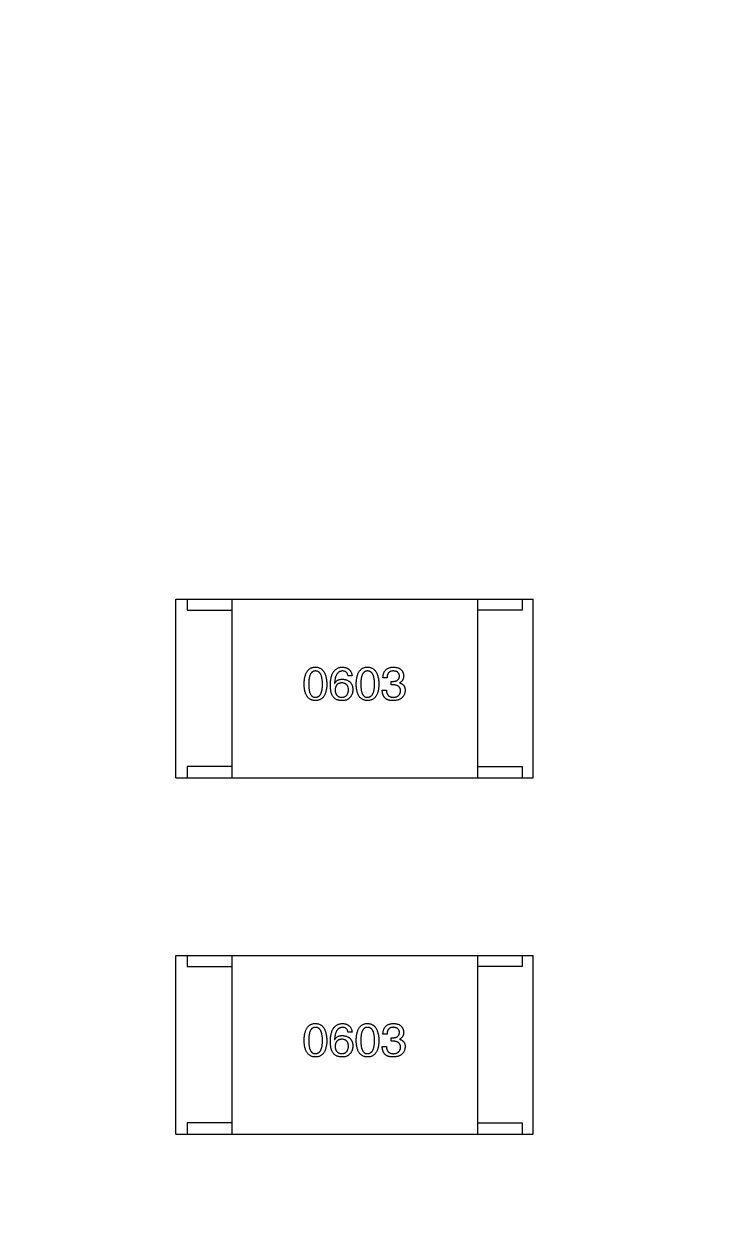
# Model space of a CAD drawing. Header units: millimetres. Extents: x 104 to 312, y 235 to 317.
# Drawn here: x 271.12 to 274.24, y 278.83 to 284.22 of the extents above; entities that cross this region are included whole.
import ezdxf

# ---------------------------------------------------------------- set-up
doc = ezdxf.new("R2010")
doc.units = ezdxf.units.MM
doc.header["$LTSCALE"] = 0.5
doc.linetypes.add('CENTER', pattern=[50.8, 31.75, -6.35, 6.35, -6.35])
doc.layers.get('0').update_dxf_attribs({"linetype": 'CONTINUOUS'})

msp = doc.modelspace()

# ---------------------------------------------------------------- linework, layer by layer
at = {"linetype": 'Continuous'}
for p, q in [((271.7977, 280.8426), (271.7977, 281.6426)), ((271.7977, 281.6426), (273.3977, 281.6426)), ((271.8477, 281.6426), (271.8477, 281.5926)), ((272.0477, 281.6426), (272.0477, 280.8426)), ((273.1477, 281.6426), (273.1477, 280.8426)), ((273.3477, 281.6426), (273.3477, 281.5926)), ((273.3977, 280.8426), (273.3977, 281.6426)), ((271.8477, 281.5926), (272.0477, 281.5926)), ((273.3477, 281.5926), (273.1477, 281.5926)), ((272.5082, 281.2665), (272.509, 281.2656)), ((272.5869, 281.2984), (272.5688, 281.2984)), ((272.743, 281.2894), (272.7249, 281.2894)), ((272.761, 281.2583), (272.761, 281.2738)), ((272.761, 281.2738), (272.7708, 281.2738)), ((272.77, 281.2583), (272.761, 281.2583)), ((272.7995, 281.2681), (272.7995, 281.2673)), ((272.7217, 281.2353), (272.7405, 281.2353)), ((271.8477, 280.8926), (271.8477, 280.8426)), ((272.0477, 280.8926), (271.8477, 280.8926)), ((273.1477, 280.8926), (273.3477, 280.8926)), ((273.3477, 280.8926), (273.3477, 280.8426)), ((271.7977, 280.8426), (273.3977, 280.8426)), ((271.7977, 279.2476), (271.7977, 280.0476)), ((271.7977, 280.0476), (273.3977, 280.0476)), ((271.8477, 280.0476), (271.8477, 279.9976)), ((272.0477, 280.0476), (272.0477, 279.2476)), ((273.1477, 280.0476), (273.1477, 279.2476)), ((273.3477, 280.0476), (273.3477, 279.9976)), ((273.3977, 279.2476), (273.3977, 280.0476)), ((271.8477, 279.9976), (272.0477, 279.9976)), ((273.3477, 279.9976), (273.1477, 279.9976)), ((272.5869, 279.7034), (272.5688, 279.7034)), ((272.5082, 279.6715), (272.509, 279.6706)), ((272.743, 279.6944), (272.7249, 279.6944)), ((272.761, 279.6633), (272.761, 279.6788)), ((272.761, 279.6788), (272.7708, 279.6788)), ((272.77, 279.6633), (272.761, 279.6633)), ((272.7995, 279.6731), (272.7995, 279.6723)), ((272.7217, 279.6403), (272.7405, 279.6403)), ((271.8477, 279.2976), (271.8477, 279.2476)), ((272.0477, 279.2976), (271.8477, 279.2976)), ((273.1477, 279.2976), (273.3477, 279.2976)), ((273.3477, 279.2976), (273.3477, 279.2476)), ((271.7977, 279.2476), (273.3977, 279.2476))]:
    msp.add_line(p, q, dxfattribs=at)
msp.add_circle((274.8618, 271.1524), 27.5, dxfattribs=at)
at = {"color": 1, "linetype": 'CENTER'}
msp.add_circle((274.8621, 271.0916), 21.0001, dxfattribs=at)
at = {"linetype": 'Continuous'}
msp.add_arc((274.8618, 271.1524), 24.842, 307.50561, 229.18658, dxfattribs=at)
for points, knots in [([(272.3719, 281.2615), (272.372, 281.2646), (272.3722, 281.2705), (272.373, 281.2791), (272.3741, 281.287), (272.3756, 281.2944), (272.3775, 281.3013), (272.3797, 281.3075), (272.3823, 281.3132), (272.3853, 281.3183), (272.3887, 281.3228), (272.3924, 281.3267), (272.3966, 281.3301), (272.4011, 281.3328), (272.406, 281.3349), (272.4112, 281.3365), (272.4169, 281.3375), (272.4208, 281.3377), (272.4228, 281.3378)], [0, 0, 0, 0, 0.088823, 0.172287, 0.250296, 0.323438, 0.392244, 0.456221, 0.516635, 0.573871, 0.628, 0.680335, 0.731489, 0.782557, 0.834044, 0.886738, 0.942089, 1, 1, 1, 1]), ([(272.4228, 281.3206), (272.4215, 281.3205), (272.4191, 281.3204), (272.4156, 281.3197), (272.4124, 281.3186), (272.4094, 281.3169), (272.4067, 281.3148), (272.4042, 281.3123), (272.4019, 281.3092), (272.3999, 281.3057), (272.3981, 281.3018), (272.3966, 281.2974), (272.3953, 281.2925), (272.3942, 281.2872), (272.3934, 281.2815), (272.3929, 281.2752), (272.3925, 281.2685), (272.3924, 281.2639), (272.3924, 281.2615)], [0, 0, 0, 0, 0.049764, 0.097007, 0.143217, 0.188577, 0.235116, 0.282997, 0.333719, 0.387776, 0.445989, 0.508679, 0.576563, 0.649481, 0.728235, 0.812722, 0.903548, 1, 1, 1, 1]), ([(272.4228, 281.3378), (272.4247, 281.3377), (272.4285, 281.3374), (272.4341, 281.3363), (272.4393, 281.3347), (272.4441, 281.3325), (272.4486, 281.3297), (272.4527, 281.3263), (272.4564, 281.3224), (272.4598, 281.3179), (272.4628, 281.3128), (272.4654, 281.3071), (272.4677, 281.3009), (272.4696, 281.2941), (272.4711, 281.2868), (272.4723, 281.2789), (272.4732, 281.2704), (272.4734, 281.2646), (272.4736, 281.2615)], [0, 0, 0, 0, 0.057415, 0.112361, 0.16496, 0.216437, 0.267441, 0.318839, 0.371478, 0.426325, 0.483626, 0.544235, 0.608673, 0.677374, 0.750405, 0.828394, 0.911525, 1, 1, 1, 1]), ([(272.4539, 281.2615), (272.4539, 281.2639), (272.4538, 281.2685), (272.4535, 281.2752), (272.4529, 281.2815), (272.452, 281.2872), (272.4509, 281.2926), (272.4496, 281.2974), (272.448, 281.3018), (272.4462, 281.3058), (272.4441, 281.3092), (272.4418, 281.3123), (272.4392, 281.3148), (272.4364, 281.317), (272.4334, 281.3186), (272.43, 281.3197), (272.4265, 281.3204), (272.424, 281.3205), (272.4228, 281.3206)], [0, 0, 0, 0, 0.095719, 0.185854, 0.269738, 0.347952, 0.420315, 0.487894, 0.550245, 0.608186, 0.662454, 0.713283, 0.761375, 0.808209, 0.854301, 0.901312, 0.949396, 1, 1, 1, 1]), ([(272.4893, 281.2583), (272.4894, 281.2614), (272.4896, 281.2675), (272.4905, 281.2764), (272.4916, 281.2846), (272.4932, 281.2923), (272.4952, 281.2994), (272.4976, 281.3059), (272.5003, 281.3118), (272.5036, 281.317), (272.5071, 281.3218), (272.5111, 281.3259), (272.5155, 281.3294), (272.5203, 281.3323), (272.5256, 281.3346), (272.5312, 281.3363), (272.5372, 281.3374), (272.5413, 281.3376), (272.5434, 281.3378)], [0, 0, 0, 0, 0.087517, 0.169686, 0.246944, 0.319347, 0.387088, 0.450961, 0.511075, 0.567974, 0.622351, 0.675039, 0.726853, 0.778688, 0.83093, 0.884738, 0.941043, 1, 1, 1, 1]), ([(272.5434, 281.3206), (272.5421, 281.3205), (272.5396, 281.3203), (272.5359, 281.3194), (272.5324, 281.3183), (272.5292, 281.3166), (272.5262, 281.3146), (272.5234, 281.3122), (272.5209, 281.3094), (272.5185, 281.3062), (272.5164, 281.3026), (272.5146, 281.2986), (272.5129, 281.2942), (272.5115, 281.2894), (272.5104, 281.2842), (272.5094, 281.2787), (272.5086, 281.2727), (272.5083, 281.2686), (272.5082, 281.2665)], [0, 0, 0, 0, 0.054741, 0.107075, 0.158339, 0.208382, 0.258772, 0.310045, 0.362765, 0.417822, 0.475982, 0.537466, 0.602901, 0.673037, 0.747247, 0.826291, 0.910782, 1, 1, 1, 1]), ([(272.5434, 281.3378), (272.545, 281.3376), (272.5481, 281.3374), (272.5526, 281.3367), (272.5569, 281.3357), (272.5609, 281.3345), (272.5646, 281.333), (272.568, 281.3312), (272.5711, 281.3291), (272.574, 281.3268), (272.5766, 281.3242), (272.5789, 281.3213), (272.5809, 281.3181), (272.5827, 281.3147), (272.5842, 281.311), (272.5853, 281.3071), (272.5863, 281.3028), (272.5867, 281.2999), (272.5869, 281.2984)], [0, 0, 0, 0, 0.073784, 0.144317, 0.211047, 0.274818, 0.336501, 0.395724, 0.453465, 0.510016, 0.566585, 0.622844, 0.680328, 0.739335, 0.800408, 0.863904, 0.93053, 1, 1, 1, 1]), ([(272.5688, 281.2984), (272.5684, 281.3002), (272.5677, 281.3035), (272.5659, 281.3081), (272.5635, 281.3119), (272.5606, 281.3151), (272.557, 281.3176), (272.553, 281.3193), (272.5484, 281.3204), (272.5451, 281.3205), (272.5434, 281.3206)], [0, 0, 0, 0, 0.1439, 0.274233, 0.394478, 0.509388, 0.621911, 0.738504, 0.863414, 1, 1, 1, 1]), ([(272.6051, 281.2615), (272.6052, 281.2646), (272.6054, 281.2705), (272.6062, 281.2791), (272.6072, 281.287), (272.6088, 281.2944), (272.6106, 281.3013), (272.6129, 281.3075), (272.6155, 281.3132), (272.6185, 281.3183), (272.6218, 281.3228), (272.6256, 281.3267), (272.6297, 281.3301), (272.6342, 281.3328), (272.6392, 281.3349), (272.6444, 281.3365), (272.65, 281.3375), (272.6539, 281.3377), (272.6559, 281.3378)], [0, 0, 0, 0, 0.088823, 0.172287, 0.250296, 0.323438, 0.392244, 0.456221, 0.516635, 0.573871, 0.628, 0.680335, 0.731489, 0.782557, 0.834044, 0.886738, 0.942089, 1, 1, 1, 1]), ([(272.6559, 281.3206), (272.6547, 281.3205), (272.6523, 281.3204), (272.6488, 281.3197), (272.6456, 281.3186), (272.6426, 281.3169), (272.6398, 281.3148), (272.6373, 281.3123), (272.6351, 281.3092), (272.6331, 281.3057), (272.6313, 281.3018), (272.6297, 281.2974), (272.6285, 281.2925), (272.6274, 281.2872), (272.6266, 281.2815), (272.626, 281.2752), (272.6256, 281.2685), (272.6256, 281.2639), (272.6256, 281.2615)], [0, 0, 0, 0, 0.049764, 0.097007, 0.143217, 0.188577, 0.235116, 0.282997, 0.333719, 0.387776, 0.445989, 0.508679, 0.576563, 0.649481, 0.728235, 0.812722, 0.903548, 1, 1, 1, 1]), ([(272.6559, 281.3378), (272.6579, 281.3377), (272.6617, 281.3374), (272.6672, 281.3363), (272.6724, 281.3347), (272.6773, 281.3325), (272.6817, 281.3297), (272.6858, 281.3263), (272.6895, 281.3224), (272.6929, 281.3179), (272.6959, 281.3128), (272.6986, 281.3071), (272.7008, 281.3009), (272.7027, 281.2941), (272.7043, 281.2868), (272.7055, 281.2789), (272.7063, 281.2704), (272.7066, 281.2646), (272.7067, 281.2615)], [0, 0, 0, 0, 0.057415, 0.112361, 0.16496, 0.216437, 0.267441, 0.318839, 0.371478, 0.426325, 0.483626, 0.544235, 0.608673, 0.677374, 0.750405, 0.828394, 0.911525, 1, 1, 1, 1]), ([(272.6871, 281.2615), (272.687, 281.2639), (272.687, 281.2685), (272.6866, 281.2752), (272.686, 281.2815), (272.6852, 281.2872), (272.6841, 281.2926), (272.6828, 281.2974), (272.6812, 281.3018), (272.6794, 281.3058), (272.6773, 281.3092), (272.675, 281.3123), (272.6724, 281.3148), (272.6696, 281.317), (272.6665, 281.3186), (272.6632, 281.3197), (272.6596, 281.3204), (272.6572, 281.3205), (272.6559, 281.3206)], [0, 0, 0, 0, 0.095719, 0.185854, 0.269738, 0.347952, 0.420315, 0.487894, 0.550245, 0.608186, 0.662454, 0.713283, 0.761375, 0.808209, 0.854301, 0.901312, 0.949396, 1, 1, 1, 1]), ([(272.7249, 281.2894), (272.725, 281.2913), (272.7251, 281.2951), (272.7258, 281.3005), (272.7268, 281.3055), (272.7281, 281.3102), (272.7299, 281.3145), (272.7319, 281.3185), (272.7343, 281.3221), (272.7372, 281.3253), (272.7403, 281.3282), (272.7439, 281.3307), (272.7478, 281.3328), (272.752, 281.3345), (272.7566, 281.3359), (272.7616, 281.3369), (272.7669, 281.3376), (272.7706, 281.3377), (272.7725, 281.3378)], [0, 0, 0, 0, 0.074804, 0.144899, 0.211458, 0.274554, 0.334363, 0.392059, 0.448123, 0.503024, 0.558154, 0.613471, 0.670844, 0.729926, 0.792003, 0.857405, 0.926768, 1, 1, 1, 1]), ([(272.7717, 281.3206), (272.7705, 281.3205), (272.7683, 281.3205), (272.7652, 281.3201), (272.7622, 281.3195), (272.7594, 281.3187), (272.7569, 281.3176), (272.7545, 281.3162), (272.7524, 281.3147), (272.7505, 281.3128), (272.7488, 281.3107), (272.7473, 281.3084), (272.7461, 281.3058), (272.745, 281.303), (272.7441, 281.2999), (272.7436, 281.2966), (272.7431, 281.2931), (272.743, 281.2907), (272.743, 281.2894)], [0, 0, 0, 0, 0.069877, 0.136363, 0.198671, 0.257968, 0.315462, 0.370709, 0.425568, 0.479847, 0.535753, 0.592303, 0.651386, 0.713311, 0.778642, 0.84836, 0.921866, 1, 1, 1, 1]), ([(272.7987, 281.2976), (272.7986, 281.2985), (272.7985, 281.3002), (272.798, 281.3028), (272.7973, 281.3051), (272.7964, 281.3073), (272.7954, 281.3094), (272.7942, 281.3112), (272.7928, 281.3129), (272.7911, 281.3145), (272.7894, 281.3158), (272.7874, 281.317), (272.7852, 281.318), (272.7829, 281.3189), (272.7803, 281.3195), (272.7776, 281.32), (272.7747, 281.3204), (272.7727, 281.3205), (272.7717, 281.3206)], [0, 0, 0, 0, 0.067655, 0.132224, 0.194132, 0.253145, 0.309858, 0.366002, 0.421361, 0.47702, 0.532632, 0.590536, 0.65067, 0.713258, 0.779588, 0.848803, 0.921949, 1, 1, 1, 1]), ([(272.7725, 281.3378), (272.7742, 281.3377), (272.7776, 281.3375), (272.7824, 281.3368), (272.787, 281.336), (272.7912, 281.3348), (272.7952, 281.3334), (272.7988, 281.3317), (272.8021, 281.3297), (272.8051, 281.3274), (272.8078, 281.3248), (272.8101, 281.322), (272.8122, 281.3189), (272.8139, 281.3155), (272.8153, 281.3118), (272.8164, 281.3079), (272.8172, 281.3037), (272.8174, 281.3007), (272.8176, 281.2992)], [0, 0, 0, 0, 0.077845, 0.151584, 0.221397, 0.287366, 0.350104, 0.410398, 0.467998, 0.524388, 0.579979, 0.635152, 0.690917, 0.747936, 0.806661, 0.867861, 0.932479, 1, 1, 1, 1]), ([(272.4228, 281.1878), (272.4208, 281.1879), (272.4169, 281.188), (272.4113, 281.189), (272.406, 281.1905), (272.4011, 281.1926), (272.3966, 281.1952), (272.3924, 281.1985), (272.3887, 281.2022), (272.3853, 281.2066), (272.3823, 281.2115), (272.3797, 281.2171), (272.3775, 281.2231), (272.3756, 281.2297), (272.3741, 281.2369), (272.373, 281.2446), (272.3722, 281.2529), (272.372, 281.2586), (272.3719, 281.2615)], [0, 0, 0, 0, 0.059135, 0.115606, 0.169241, 0.221578, 0.273261, 0.324749, 0.377329, 0.431642, 0.488541, 0.548597, 0.612232, 0.680174, 0.752504, 0.829777, 0.912307, 1, 1, 1, 1]), ([(272.3924, 281.2615), (272.3924, 281.2592), (272.3925, 281.2545), (272.3929, 281.2478), (272.3934, 281.2416), (272.3942, 281.2358), (272.3953, 281.2305), (272.3966, 281.2257), (272.3981, 281.2213), (272.3999, 281.2173), (272.4019, 281.2138), (272.4042, 281.2108), (272.4067, 281.2083), (272.4094, 281.2062), (272.4124, 281.2045), (272.4157, 281.2033), (272.4191, 281.2027), (272.4215, 281.2026), (272.4228, 281.2025)], [0, 0, 0, 0, 0.096457, 0.187288, 0.27178, 0.350132, 0.423455, 0.491343, 0.554037, 0.612253, 0.666313, 0.717038, 0.764921, 0.811214, 0.856775, 0.902988, 0.950234, 1, 1, 1, 1]), ([(272.4228, 281.2025), (272.424, 281.2026), (272.4265, 281.2028), (272.43, 281.2035), (272.4334, 281.2048), (272.4364, 281.2065), (272.4393, 281.2086), (272.4418, 281.2112), (272.4441, 281.2142), (272.4462, 281.2177), (272.4481, 281.2217), (272.4496, 281.226), (272.451, 281.2309), (272.452, 281.2362), (272.4529, 281.2419), (272.4535, 281.248), (272.4538, 281.2546), (272.4539, 281.2592), (272.4539, 281.2615)], [0, 0, 0, 0, 0.050879, 0.099377, 0.146973, 0.193618, 0.240619, 0.289461, 0.34047, 0.395283, 0.453059, 0.515633, 0.582666, 0.655287, 0.732971, 0.815933, 0.905166, 1, 1, 1, 1]), ([(272.4736, 281.2615), (272.4735, 281.2586), (272.4733, 281.2529), (272.4725, 281.2446), (272.4714, 281.2369), (272.4699, 281.2297), (272.468, 281.2231), (272.4658, 281.217), (272.4632, 281.2116), (272.4602, 281.2066), (272.4568, 281.2023), (272.4531, 281.1985), (272.4489, 281.1952), (272.4444, 281.1926), (272.4395, 281.1905), (272.4343, 281.189), (272.4286, 281.188), (272.4247, 281.1879), (272.4228, 281.1878)], [0, 0, 0, 0, 0.08769, 0.170218, 0.24749, 0.319818, 0.387758, 0.451391, 0.511445, 0.568185, 0.622681, 0.67526, 0.726746, 0.778428, 0.830764, 0.884397, 0.940866, 1, 1, 1, 1]), ([(272.5, 281.2074), (272.4991, 281.209), (272.4974, 281.2122), (272.4952, 281.2174), (272.4934, 281.2231), (272.4919, 281.2293), (272.4907, 281.2359), (272.4899, 281.2429), (272.4894, 281.2504), (272.4893, 281.2556), (272.4893, 281.2583)], [0, 0, 0, 0, 0.101889, 0.209155, 0.322694, 0.442863, 0.569758, 0.70479, 0.848502, 1, 1, 1, 1]), ([(272.509, 281.2656), (272.5099, 281.2671), (272.5116, 281.2699), (272.5147, 281.2736), (272.5184, 281.2767), (272.5225, 281.2793), (272.5271, 281.2812), (272.5321, 281.2827), (272.5376, 281.2835), (272.5414, 281.2836), (272.5434, 281.2837)], [0, 0, 0, 0, 0.122276, 0.239997, 0.35611, 0.473903, 0.59404, 0.720428, 0.855383, 1, 1, 1, 1]), ([(272.541, 281.2673), (272.5398, 281.2672), (272.5375, 281.2671), (272.5343, 281.2667), (272.5312, 281.266), (272.5283, 281.265), (272.5257, 281.2639), (272.5233, 281.2624), (272.521, 281.2608), (272.519, 281.2589), (272.5172, 281.2568), (272.5156, 281.2544), (272.5142, 281.2518), (272.5131, 281.249), (272.5122, 281.2459), (272.5114, 281.2426), (272.5109, 281.239), (272.5107, 281.2366), (272.5106, 281.2353)], [0, 0, 0, 0, 0.070453, 0.136523, 0.199866, 0.260392, 0.318446, 0.374657, 0.430182, 0.485556, 0.541071, 0.598396, 0.657208, 0.718642, 0.783247, 0.851631, 0.923928, 1, 1, 1, 1]), ([(272.5705, 281.2361), (272.5704, 281.2374), (272.5702, 281.2397), (272.5697, 281.2432), (272.569, 281.2464), (272.5681, 281.2494), (272.5669, 281.2522), (272.5656, 281.2547), (272.5641, 281.257), (272.5623, 281.2591), (272.5604, 281.2609), (272.5582, 281.2626), (272.5558, 281.2639), (272.5532, 281.2651), (272.5505, 281.266), (272.5475, 281.2667), (272.5443, 281.2671), (272.5421, 281.2672), (272.541, 281.2673)], [0, 0, 0, 0, 0.076288, 0.14871, 0.216387, 0.281386, 0.342528, 0.402111, 0.4591, 0.514852, 0.569974, 0.625644, 0.682226, 0.740156, 0.800362, 0.863471, 0.930116, 1, 1, 1, 1]), ([(272.5434, 281.2837), (272.5452, 281.2835), (272.5488, 281.2832), (272.5539, 281.2823), (272.5588, 281.2811), (272.5632, 281.2796), (272.5673, 281.2778), (272.5711, 281.2757), (272.5746, 281.2732), (272.5777, 281.2704), (272.5805, 281.2673), (272.5829, 281.2639), (272.585, 281.2602), (272.5867, 281.2561), (272.5881, 281.2518), (272.5891, 281.2471), (272.5899, 281.2421), (272.5901, 281.2387), (272.5901, 281.2369)], [0, 0, 0, 0, 0.074228, 0.144548, 0.211288, 0.274576, 0.335162, 0.393915, 0.450599, 0.506657, 0.562409, 0.618617, 0.676096, 0.735061, 0.79654, 0.860906, 0.928473, 1, 1, 1, 1]), ([(272.6559, 281.1878), (272.6539, 281.1879), (272.65, 281.188), (272.6444, 281.189), (272.6392, 281.1905), (272.6343, 281.1926), (272.6297, 281.1952), (272.6256, 281.1985), (272.6218, 281.2022), (272.6185, 281.2066), (272.6155, 281.2115), (272.6129, 281.2171), (272.6106, 281.2231), (272.6088, 281.2297), (272.6072, 281.2369), (272.6062, 281.2446), (272.6054, 281.2529), (272.6052, 281.2586), (272.6051, 281.2615)], [0, 0, 0, 0, 0.059135, 0.115606, 0.169241, 0.221578, 0.273261, 0.324749, 0.377329, 0.431642, 0.488541, 0.548597, 0.612232, 0.680174, 0.752504, 0.829777, 0.912307, 1, 1, 1, 1]), ([(272.6256, 281.2615), (272.6256, 281.2592), (272.6256, 281.2545), (272.626, 281.2478), (272.6266, 281.2416), (272.6274, 281.2358), (272.6285, 281.2305), (272.6297, 281.2257), (272.6313, 281.2213), (272.6331, 281.2173), (272.6351, 281.2138), (272.6373, 281.2108), (272.6398, 281.2083), (272.6426, 281.2062), (272.6456, 281.2045), (272.6488, 281.2033), (272.6523, 281.2027), (272.6547, 281.2026), (272.6559, 281.2025)], [0, 0, 0, 0, 0.096457, 0.187288, 0.27178, 0.350132, 0.423455, 0.491343, 0.554037, 0.612253, 0.666313, 0.717038, 0.764921, 0.811214, 0.856775, 0.902988, 0.950234, 1, 1, 1, 1]), ([(272.6559, 281.2025), (272.6572, 281.2026), (272.6596, 281.2028), (272.6632, 281.2035), (272.6665, 281.2048), (272.6696, 281.2065), (272.6724, 281.2086), (272.675, 281.2112), (272.6773, 281.2142), (272.6794, 281.2177), (272.6812, 281.2217), (272.6828, 281.226), (272.6841, 281.2309), (272.6852, 281.2362), (272.686, 281.2419), (272.6866, 281.248), (272.687, 281.2546), (272.687, 281.2592), (272.6871, 281.2615)], [0, 0, 0, 0, 0.050879, 0.099377, 0.146973, 0.193618, 0.240619, 0.289461, 0.34047, 0.395283, 0.453059, 0.515633, 0.582666, 0.655287, 0.732971, 0.815933, 0.905166, 1, 1, 1, 1]), ([(272.7067, 281.2615), (272.7066, 281.2586), (272.7064, 281.2529), (272.7057, 281.2446), (272.7046, 281.2369), (272.703, 281.2297), (272.7012, 281.2231), (272.6989, 281.217), (272.6963, 281.2116), (272.6933, 281.2066), (272.69, 281.2023), (272.6862, 281.1985), (272.6821, 281.1952), (272.6776, 281.1926), (272.6727, 281.1905), (272.6674, 281.189), (272.6618, 281.188), (272.6579, 281.1879), (272.6559, 281.1878)], [0, 0, 0, 0, 0.08769, 0.170218, 0.24749, 0.319818, 0.387758, 0.451391, 0.511445, 0.568185, 0.622681, 0.67526, 0.726746, 0.778428, 0.830764, 0.884397, 0.940866, 1, 1, 1, 1]), ([(272.8036, 281.2312), (272.8036, 281.2323), (272.8036, 281.2344), (272.8032, 281.2375), (272.8025, 281.2404), (272.8016, 281.243), (272.8004, 281.2455), (272.7989, 281.2477), (272.7972, 281.2498), (272.7952, 281.2515), (272.793, 281.2531), (272.7905, 281.2545), (272.7877, 281.2557), (272.7847, 281.2566), (272.7814, 281.2574), (272.7778, 281.2579), (272.774, 281.2582), (272.7714, 281.2583), (272.77, 281.2583)], [0, 0, 0, 0, 0.066518, 0.129194, 0.188613, 0.245254, 0.300032, 0.353805, 0.407079, 0.461108, 0.516272, 0.574141, 0.634837, 0.699275, 0.767504, 0.840272, 0.917505, 1, 1, 1, 1]), ([(272.7708, 281.2738), (272.7719, 281.2739), (272.7741, 281.274), (272.7771, 281.2743), (272.78, 281.2749), (272.7827, 281.2756), (272.7852, 281.2765), (272.7874, 281.2775), (272.7895, 281.2787), (272.7913, 281.2801), (272.793, 281.2817), (272.7944, 281.2835), (272.7957, 281.2854), (272.7967, 281.2875), (272.7975, 281.2898), (272.7981, 281.2922), (272.7985, 281.2949), (272.7987, 281.2967), (272.7987, 281.2976)], [0, 0, 0, 0, 0.079415, 0.154091, 0.22508, 0.29186, 0.355026, 0.415127, 0.472418, 0.528511, 0.583551, 0.638361, 0.693547, 0.750023, 0.807857, 0.868401, 0.932259, 1, 1, 1, 1]), ([(272.8176, 281.2992), (272.8175, 281.2974), (272.8174, 281.2939), (272.8166, 281.2888), (272.8151, 281.2841), (272.8132, 281.28), (272.8106, 281.2763), (272.8075, 281.273), (272.8038, 281.2702), (272.801, 281.2688), (272.7995, 281.2681)], [0, 0, 0, 0, 0.143686, 0.277942, 0.40333, 0.521785, 0.638573, 0.755208, 0.874773, 1, 1, 1, 1]), ([(272.7995, 281.2673), (272.8005, 281.267), (272.8025, 281.2663), (272.8053, 281.2652), (272.8079, 281.2639), (272.8103, 281.2625), (272.8125, 281.2608), (272.8145, 281.2591), (272.8164, 281.2573), (272.818, 281.2552), (272.8194, 281.253), (272.8207, 281.2507), (272.8218, 281.2482), (272.8226, 281.2456), (272.8233, 281.2428), (272.8237, 281.2399), (272.8241, 281.2368), (272.8241, 281.2347), (272.8241, 281.2337)], [0, 0, 0, 0, 0.069445, 0.136039, 0.200011, 0.261745, 0.322328, 0.381403, 0.438864, 0.496655, 0.554398, 0.612391, 0.672266, 0.733005, 0.79604, 0.861293, 0.928785, 1, 1, 1, 1]), ([(272.5385, 281.1878), (272.5364, 281.1879), (272.5324, 281.1881), (272.5266, 281.1892), (272.5212, 281.1908), (272.5161, 281.193), (272.5115, 281.1958), (272.5072, 281.1991), (272.5033, 281.203), (272.5011, 281.2059), (272.5, 281.2074)], [0, 0, 0, 0, 0.137449, 0.267856, 0.393219, 0.514735, 0.63397, 0.753734, 0.874967, 1, 1, 1, 1]), ([(272.5106, 281.2353), (272.5107, 281.234), (272.5109, 281.2315), (272.5114, 281.2279), (272.5122, 281.2245), (272.5131, 281.2213), (272.5143, 281.2184), (272.5158, 281.2157), (272.5173, 281.2133), (272.5192, 281.2111), (272.5212, 281.2091), (272.5236, 281.2075), (272.5261, 281.206), (272.5288, 281.2048), (272.5317, 281.2039), (272.5349, 281.2032), (272.5383, 281.2027), (272.5406, 281.2026), (272.5418, 281.2025)], [0, 0, 0, 0, 0.076467, 0.148148, 0.216496, 0.280559, 0.342274, 0.401168, 0.458322, 0.514073, 0.569257, 0.62465, 0.68124, 0.739113, 0.799947, 0.862804, 0.929597, 1, 1, 1, 1]), ([(272.5418, 281.2025), (272.5429, 281.2026), (272.545, 281.2028), (272.5481, 281.2033), (272.551, 281.2041), (272.5537, 281.2052), (272.5562, 281.2065), (272.5585, 281.208), (272.5606, 281.2097), (272.5625, 281.2117), (272.5643, 281.214), (272.5657, 281.2164), (272.5671, 281.2191), (272.5681, 281.2221), (272.569, 281.2253), (272.5697, 281.2287), (272.5702, 281.2323), (272.5704, 281.2348), (272.5705, 281.2361)], [0, 0, 0, 0, 0.066682, 0.130303, 0.190802, 0.248749, 0.30534, 0.361219, 0.415721, 0.471765, 0.528279, 0.586428, 0.64659, 0.710143, 0.776461, 0.846692, 0.921137, 1, 1, 1, 1]), ([(272.5901, 281.2369), (272.5901, 281.2352), (272.59, 281.2317), (272.5893, 281.2267), (272.5882, 281.2218), (272.5866, 281.217), (272.5844, 281.2125), (272.5819, 281.2081), (272.5789, 281.2039), (272.5766, 281.2014), (272.5754, 281.2001)], [0, 0, 0, 0, 0.12904, 0.253809, 0.377066, 0.499122, 0.621469, 0.744665, 0.870607, 1, 1, 1, 1]), ([(272.7438, 281.1927), (272.7429, 281.1931), (272.7412, 281.1939), (272.7388, 281.1955), (272.7365, 281.1971), (272.7344, 281.199), (272.7324, 281.201), (272.7306, 281.2033), (272.729, 281.2057), (272.7276, 281.2083), (272.7263, 281.211), (272.7251, 281.214), (272.7241, 281.2171), (272.7233, 281.2204), (272.7227, 281.2239), (272.7221, 281.2275), (272.7218, 281.2314), (272.7217, 281.234), (272.7217, 281.2353)], [0, 0, 0, 0, 0.056906, 0.113264, 0.168825, 0.223843, 0.279195, 0.335267, 0.392098, 0.450414, 0.51054, 0.572219, 0.636652, 0.703156, 0.773102, 0.845505, 0.921063, 1, 1, 1, 1]), ([(272.7405, 281.2353), (272.7406, 281.234), (272.7407, 281.2314), (272.7411, 281.2277), (272.7418, 281.2242), (272.7427, 281.221), (272.7438, 281.218), (272.7452, 281.2153), (272.7468, 281.2129), (272.7487, 281.2107), (272.7507, 281.2088), (272.753, 281.2071), (272.7556, 281.2056), (272.7584, 281.2045), (272.7614, 281.2036), (272.7646, 281.203), (272.768, 281.2026), (272.7704, 281.2025), (272.7717, 281.2025)], [0, 0, 0, 0, 0.07723, 0.149593, 0.217944, 0.282232, 0.34411, 0.402297, 0.458791, 0.513966, 0.568538, 0.623291, 0.679957, 0.737243, 0.798142, 0.86118, 0.928728, 1, 1, 1, 1]), ([(272.8241, 281.2337), (272.824, 281.2319), (272.8237, 281.2284), (272.8228, 281.2233), (272.8216, 281.2186), (272.82, 281.2142), (272.818, 281.2102), (272.8155, 281.2064), (272.8128, 281.203), (272.8096, 281.2), (272.8061, 281.1973), (272.8021, 281.1949), (272.7978, 281.1928), (272.7932, 281.1912), (272.7881, 281.1898), (272.7827, 281.1887), (272.7769, 281.1881), (272.7729, 281.1879), (272.7708, 281.1878)], [0, 0, 0, 0, 0.068236, 0.132937, 0.194125, 0.253174, 0.310181, 0.365986, 0.421096, 0.476216, 0.532352, 0.590232, 0.649824, 0.71274, 0.778406, 0.848058, 0.921922, 1, 1, 1, 1]), ([(272.7717, 281.2025), (272.7729, 281.2026), (272.7753, 281.2028), (272.7787, 281.2033), (272.782, 281.204), (272.785, 281.2049), (272.7878, 281.2059), (272.7904, 281.2073), (272.7927, 281.2088), (272.7949, 281.2105), (272.7967, 281.2124), (272.7984, 281.2145), (272.7998, 281.2168), (272.8011, 281.2193), (272.8021, 281.222), (272.8028, 281.2249), (272.8034, 281.228), (272.8035, 281.2301), (272.8036, 281.2312)], [0, 0, 0, 0, 0.076694, 0.149502, 0.218019, 0.283183, 0.345589, 0.405199, 0.462852, 0.519478, 0.575313, 0.630559, 0.687006, 0.744638, 0.804006, 0.866059, 0.931486, 1, 1, 1, 1]), ([(272.5754, 281.2001), (272.5745, 281.199), (272.5726, 281.1969), (272.5691, 281.1943), (272.5652, 281.1921), (272.5608, 281.1903), (272.5559, 281.189), (272.5505, 281.1881), (272.5447, 281.1877), (272.5406, 281.1877), (272.5385, 281.1878)], [0, 0, 0, 0, 0.105033, 0.21147, 0.321511, 0.438526, 0.563605, 0.698055, 0.843218, 1, 1, 1, 1]), ([(272.7708, 281.1878), (272.7694, 281.1878), (272.7667, 281.1878), (272.7628, 281.188), (272.759, 281.1884), (272.7555, 281.189), (272.7523, 281.1896), (272.7492, 281.1905), (272.7464, 281.1915), (272.7446, 281.1923), (272.7438, 281.1927)], [0, 0, 0, 0, 0.15115, 0.29371, 0.429149, 0.55661, 0.677302, 0.791017, 0.898045, 1, 1, 1, 1]), ([(272.3719, 279.6665), (272.372, 279.6696), (272.3722, 279.6755), (272.373, 279.6841), (272.3741, 279.692), (272.3756, 279.6994), (272.3775, 279.7063), (272.3797, 279.7125), (272.3823, 279.7182), (272.3853, 279.7233), (272.3887, 279.7278), (272.3924, 279.7317), (272.3966, 279.7351), (272.4011, 279.7378), (272.406, 279.7399), (272.4112, 279.7415), (272.4169, 279.7425), (272.4208, 279.7427), (272.4228, 279.7428)], [0, 0, 0, 0, 0.088823, 0.172287, 0.250296, 0.323438, 0.392244, 0.456221, 0.516635, 0.573871, 0.628, 0.680335, 0.731489, 0.782557, 0.834044, 0.886738, 0.942089, 1, 1, 1, 1]), ([(272.4228, 279.7256), (272.4215, 279.7255), (272.4191, 279.7254), (272.4156, 279.7247), (272.4124, 279.7236), (272.4094, 279.7219), (272.4067, 279.7198), (272.4042, 279.7173), (272.4019, 279.7142), (272.3999, 279.7107), (272.3981, 279.7068), (272.3966, 279.7024), (272.3953, 279.6975), (272.3942, 279.6922), (272.3934, 279.6865), (272.3929, 279.6802), (272.3925, 279.6735), (272.3924, 279.6689), (272.3924, 279.6665)], [0, 0, 0, 0, 0.049764, 0.097007, 0.143217, 0.188577, 0.235116, 0.282997, 0.333719, 0.387776, 0.445989, 0.508679, 0.576563, 0.649481, 0.728235, 0.812722, 0.903548, 1, 1, 1, 1]), ([(272.4228, 279.7428), (272.4247, 279.7426), (272.4285, 279.7424), (272.4341, 279.7413), (272.4393, 279.7397), (272.4441, 279.7375), (272.4486, 279.7347), (272.4527, 279.7313), (272.4564, 279.7274), (272.4598, 279.7229), (272.4628, 279.7178), (272.4654, 279.7121), (272.4677, 279.7059), (272.4696, 279.6991), (272.4711, 279.6918), (272.4723, 279.6839), (272.4732, 279.6754), (272.4734, 279.6696), (272.4736, 279.6665)], [0, 0, 0, 0, 0.057415, 0.112361, 0.16496, 0.216437, 0.267441, 0.318839, 0.371478, 0.426325, 0.483626, 0.544235, 0.608673, 0.677374, 0.750405, 0.828394, 0.911525, 1, 1, 1, 1]), ([(272.4539, 279.6665), (272.4539, 279.6689), (272.4538, 279.6735), (272.4535, 279.6802), (272.4529, 279.6865), (272.452, 279.6922), (272.4509, 279.6976), (272.4496, 279.7024), (272.448, 279.7068), (272.4462, 279.7108), (272.4441, 279.7142), (272.4418, 279.7173), (272.4392, 279.7198), (272.4364, 279.722), (272.4334, 279.7236), (272.43, 279.7247), (272.4265, 279.7254), (272.424, 279.7255), (272.4228, 279.7256)], [0, 0, 0, 0, 0.095719, 0.185854, 0.269738, 0.347952, 0.420315, 0.487894, 0.550245, 0.608186, 0.662454, 0.713283, 0.761375, 0.808209, 0.854301, 0.901312, 0.949396, 1, 1, 1, 1]), ([(272.4893, 279.6633), (272.4894, 279.6664), (272.4896, 279.6725), (272.4905, 279.6814), (272.4916, 279.6896), (272.4932, 279.6973), (272.4952, 279.7044), (272.4976, 279.7109), (272.5003, 279.7168), (272.5036, 279.722), (272.5071, 279.7268), (272.5111, 279.7309), (272.5155, 279.7344), (272.5203, 279.7373), (272.5256, 279.7396), (272.5312, 279.7413), (272.5372, 279.7424), (272.5413, 279.7426), (272.5434, 279.7428)], [0, 0, 0, 0, 0.087517, 0.169686, 0.246944, 0.319347, 0.387088, 0.450961, 0.511075, 0.567974, 0.622351, 0.675039, 0.726853, 0.778688, 0.83093, 0.884738, 0.941043, 1, 1, 1, 1]), ([(272.5434, 279.7256), (272.5421, 279.7255), (272.5396, 279.7253), (272.5359, 279.7244), (272.5324, 279.7233), (272.5292, 279.7216), (272.5262, 279.7196), (272.5234, 279.7172), (272.5209, 279.7144), (272.5185, 279.7112), (272.5164, 279.7076), (272.5146, 279.7036), (272.5129, 279.6992), (272.5115, 279.6944), (272.5104, 279.6892), (272.5094, 279.6837), (272.5086, 279.6777), (272.5083, 279.6736), (272.5082, 279.6715)], [0, 0, 0, 0, 0.054741, 0.107075, 0.158339, 0.208382, 0.258772, 0.310045, 0.362765, 0.417822, 0.475982, 0.537466, 0.602901, 0.673037, 0.747247, 0.826291, 0.910782, 1, 1, 1, 1]), ([(272.5434, 279.7428), (272.545, 279.7426), (272.5481, 279.7424), (272.5526, 279.7417), (272.5569, 279.7407), (272.5609, 279.7395), (272.5646, 279.738), (272.568, 279.7362), (272.5711, 279.7341), (272.574, 279.7318), (272.5766, 279.7292), (272.5789, 279.7263), (272.5809, 279.7231), (272.5827, 279.7197), (272.5842, 279.716), (272.5853, 279.7121), (272.5863, 279.7078), (272.5867, 279.7049), (272.5869, 279.7034)], [0, 0, 0, 0, 0.073784, 0.144317, 0.211047, 0.274818, 0.336501, 0.395724, 0.453465, 0.510016, 0.566585, 0.622844, 0.680328, 0.739335, 0.800408, 0.863904, 0.93053, 1, 1, 1, 1]), ([(272.5688, 279.7034), (272.5684, 279.7052), (272.5677, 279.7085), (272.5659, 279.7131), (272.5635, 279.7169), (272.5606, 279.7201), (272.557, 279.7226), (272.553, 279.7243), (272.5484, 279.7254), (272.5451, 279.7255), (272.5434, 279.7256)], [0, 0, 0, 0, 0.1439, 0.274233, 0.394478, 0.509388, 0.621911, 0.738504, 0.863414, 1, 1, 1, 1]), ([(272.6051, 279.6665), (272.6052, 279.6696), (272.6054, 279.6755), (272.6062, 279.6841), (272.6072, 279.692), (272.6088, 279.6994), (272.6106, 279.7063), (272.6129, 279.7125), (272.6155, 279.7182), (272.6185, 279.7233), (272.6218, 279.7278), (272.6256, 279.7317), (272.6297, 279.7351), (272.6342, 279.7378), (272.6392, 279.7399), (272.6444, 279.7415), (272.65, 279.7425), (272.6539, 279.7427), (272.6559, 279.7428)], [0, 0, 0, 0, 0.088823, 0.172287, 0.250296, 0.323438, 0.392244, 0.456221, 0.516635, 0.573871, 0.628, 0.680335, 0.731489, 0.782557, 0.834044, 0.886738, 0.942089, 1, 1, 1, 1]), ([(272.6559, 279.7256), (272.6547, 279.7255), (272.6523, 279.7254), (272.6488, 279.7247), (272.6456, 279.7236), (272.6426, 279.7219), (272.6398, 279.7198), (272.6373, 279.7173), (272.6351, 279.7142), (272.6331, 279.7107), (272.6313, 279.7068), (272.6297, 279.7024), (272.6285, 279.6975), (272.6274, 279.6922), (272.6266, 279.6865), (272.626, 279.6802), (272.6256, 279.6735), (272.6256, 279.6689), (272.6256, 279.6665)], [0, 0, 0, 0, 0.049764, 0.097007, 0.143217, 0.188577, 0.235116, 0.282997, 0.333719, 0.387776, 0.445989, 0.508679, 0.576563, 0.649481, 0.728235, 0.812722, 0.903548, 1, 1, 1, 1]), ([(272.6559, 279.7428), (272.6579, 279.7426), (272.6617, 279.7424), (272.6672, 279.7413), (272.6724, 279.7397), (272.6773, 279.7375), (272.6817, 279.7347), (272.6858, 279.7313), (272.6895, 279.7274), (272.6929, 279.7229), (272.6959, 279.7178), (272.6986, 279.7121), (272.7008, 279.7059), (272.7027, 279.6991), (272.7043, 279.6918), (272.7055, 279.6839), (272.7063, 279.6754), (272.7066, 279.6696), (272.7067, 279.6665)], [0, 0, 0, 0, 0.057415, 0.112361, 0.16496, 0.216437, 0.267441, 0.318839, 0.371478, 0.426325, 0.483626, 0.544235, 0.608673, 0.677374, 0.750405, 0.828394, 0.911525, 1, 1, 1, 1]), ([(272.6871, 279.6665), (272.687, 279.6689), (272.687, 279.6735), (272.6866, 279.6802), (272.686, 279.6865), (272.6852, 279.6922), (272.6841, 279.6976), (272.6828, 279.7024), (272.6812, 279.7068), (272.6794, 279.7108), (272.6773, 279.7142), (272.675, 279.7173), (272.6724, 279.7198), (272.6696, 279.722), (272.6665, 279.7236), (272.6632, 279.7247), (272.6596, 279.7254), (272.6572, 279.7255), (272.6559, 279.7256)], [0, 0, 0, 0, 0.095719, 0.185854, 0.269738, 0.347952, 0.420315, 0.487894, 0.550245, 0.608186, 0.662454, 0.713283, 0.761375, 0.808209, 0.854301, 0.901312, 0.949396, 1, 1, 1, 1]), ([(272.7249, 279.6944), (272.725, 279.6963), (272.7251, 279.7001), (272.7258, 279.7055), (272.7268, 279.7105), (272.7281, 279.7152), (272.7299, 279.7195), (272.7319, 279.7235), (272.7343, 279.7271), (272.7372, 279.7303), (272.7403, 279.7332), (272.7439, 279.7357), (272.7478, 279.7378), (272.752, 279.7395), (272.7566, 279.7409), (272.7616, 279.7419), (272.7669, 279.7426), (272.7706, 279.7427), (272.7725, 279.7428)], [0, 0, 0, 0, 0.074804, 0.144899, 0.211458, 0.274554, 0.334363, 0.392059, 0.448123, 0.503024, 0.558154, 0.613471, 0.670844, 0.729926, 0.792003, 0.857405, 0.926768, 1, 1, 1, 1]), ([(272.7717, 279.7256), (272.7705, 279.7255), (272.7683, 279.7255), (272.7652, 279.7251), (272.7622, 279.7245), (272.7594, 279.7237), (272.7569, 279.7226), (272.7545, 279.7212), (272.7524, 279.7197), (272.7505, 279.7178), (272.7488, 279.7157), (272.7473, 279.7134), (272.7461, 279.7108), (272.745, 279.708), (272.7441, 279.7049), (272.7436, 279.7016), (272.7431, 279.6981), (272.743, 279.6957), (272.743, 279.6944)], [0, 0, 0, 0, 0.069877, 0.136363, 0.198671, 0.257968, 0.315462, 0.370709, 0.425568, 0.479847, 0.535753, 0.592303, 0.651386, 0.713311, 0.778642, 0.84836, 0.921866, 1, 1, 1, 1]), ([(272.7708, 279.6788), (272.7719, 279.6789), (272.7741, 279.679), (272.7771, 279.6793), (272.78, 279.6799), (272.7827, 279.6806), (272.7852, 279.6814), (272.7874, 279.6825), (272.7895, 279.6837), (272.7913, 279.6851), (272.793, 279.6867), (272.7944, 279.6885), (272.7957, 279.6904), (272.7967, 279.6925), (272.7975, 279.6948), (272.7981, 279.6972), (272.7985, 279.6999), (272.7987, 279.7017), (272.7987, 279.7026)], [0, 0, 0, 0, 0.079415, 0.154091, 0.22508, 0.29186, 0.355026, 0.415127, 0.472418, 0.528511, 0.583551, 0.638361, 0.693547, 0.750023, 0.807857, 0.868401, 0.932259, 1, 1, 1, 1]), ([(272.7987, 279.7026), (272.7986, 279.7035), (272.7985, 279.7052), (272.798, 279.7078), (272.7973, 279.7101), (272.7964, 279.7123), (272.7954, 279.7144), (272.7942, 279.7162), (272.7928, 279.7179), (272.7911, 279.7194), (272.7894, 279.7208), (272.7874, 279.722), (272.7852, 279.723), (272.7829, 279.7239), (272.7803, 279.7245), (272.7776, 279.725), (272.7747, 279.7254), (272.7727, 279.7255), (272.7717, 279.7256)], [0, 0, 0, 0, 0.067655, 0.132224, 0.194132, 0.253145, 0.309858, 0.366002, 0.421361, 0.47702, 0.532632, 0.590536, 0.65067, 0.713258, 0.779588, 0.848803, 0.921949, 1, 1, 1, 1]), ([(272.7725, 279.7428), (272.7742, 279.7427), (272.7776, 279.7425), (272.7824, 279.7418), (272.787, 279.741), (272.7912, 279.7398), (272.7952, 279.7384), (272.7988, 279.7367), (272.8021, 279.7347), (272.8051, 279.7324), (272.8078, 279.7298), (272.8101, 279.727), (272.8122, 279.7239), (272.8139, 279.7205), (272.8153, 279.7168), (272.8164, 279.7129), (272.8172, 279.7087), (272.8174, 279.7057), (272.8176, 279.7042)], [0, 0, 0, 0, 0.077845, 0.151584, 0.221397, 0.287366, 0.350104, 0.410398, 0.467998, 0.524388, 0.579979, 0.635152, 0.690917, 0.747936, 0.806661, 0.867861, 0.932479, 1, 1, 1, 1]), ([(272.8176, 279.7042), (272.8175, 279.7024), (272.8174, 279.6989), (272.8166, 279.6938), (272.8151, 279.6891), (272.8132, 279.6849), (272.8106, 279.6813), (272.8075, 279.678), (272.8038, 279.6752), (272.801, 279.6738), (272.7995, 279.6731)], [0, 0, 0, 0, 0.143686, 0.277942, 0.40333, 0.521785, 0.638573, 0.755208, 0.874773, 1, 1, 1, 1]), ([(272.4228, 279.5928), (272.4208, 279.5929), (272.4169, 279.593), (272.4113, 279.594), (272.406, 279.5955), (272.4011, 279.5976), (272.3966, 279.6002), (272.3924, 279.6035), (272.3887, 279.6072), (272.3853, 279.6116), (272.3823, 279.6165), (272.3797, 279.6221), (272.3775, 279.6281), (272.3756, 279.6347), (272.3741, 279.6419), (272.373, 279.6496), (272.3722, 279.6579), (272.372, 279.6636), (272.3719, 279.6665)], [0, 0, 0, 0, 0.059135, 0.115606, 0.169241, 0.221578, 0.273261, 0.324749, 0.377329, 0.431642, 0.488541, 0.548597, 0.612232, 0.680174, 0.752504, 0.829777, 0.912307, 1, 1, 1, 1]), ([(272.3924, 279.6665), (272.3924, 279.6642), (272.3925, 279.6595), (272.3929, 279.6528), (272.3934, 279.6466), (272.3942, 279.6408), (272.3953, 279.6355), (272.3966, 279.6307), (272.3981, 279.6263), (272.3999, 279.6223), (272.4019, 279.6188), (272.4042, 279.6158), (272.4067, 279.6132), (272.4094, 279.6112), (272.4124, 279.6095), (272.4157, 279.6083), (272.4191, 279.6077), (272.4215, 279.6076), (272.4228, 279.6075)], [0, 0, 0, 0, 0.096457, 0.187288, 0.27178, 0.350132, 0.423455, 0.491343, 0.554037, 0.612253, 0.666313, 0.717038, 0.764921, 0.811214, 0.856775, 0.902988, 0.950234, 1, 1, 1, 1]), ([(272.4228, 279.6075), (272.424, 279.6076), (272.4265, 279.6078), (272.43, 279.6085), (272.4334, 279.6098), (272.4364, 279.6115), (272.4393, 279.6136), (272.4418, 279.6162), (272.4441, 279.6192), (272.4462, 279.6227), (272.4481, 279.6267), (272.4496, 279.631), (272.451, 279.6359), (272.452, 279.6412), (272.4529, 279.6469), (272.4535, 279.653), (272.4538, 279.6596), (272.4539, 279.6642), (272.4539, 279.6665)], [0, 0, 0, 0, 0.050879, 0.099377, 0.146973, 0.193618, 0.240619, 0.289461, 0.34047, 0.395283, 0.453059, 0.515633, 0.582666, 0.655287, 0.732971, 0.815933, 0.905166, 1, 1, 1, 1]), ([(272.4736, 279.6665), (272.4735, 279.6636), (272.4733, 279.6579), (272.4725, 279.6496), (272.4714, 279.6419), (272.4699, 279.6347), (272.468, 279.6281), (272.4658, 279.622), (272.4632, 279.6166), (272.4602, 279.6116), (272.4568, 279.6073), (272.4531, 279.6035), (272.4489, 279.6002), (272.4444, 279.5976), (272.4395, 279.5955), (272.4343, 279.594), (272.4286, 279.593), (272.4247, 279.5929), (272.4228, 279.5928)], [0, 0, 0, 0, 0.08769, 0.170218, 0.24749, 0.319818, 0.387758, 0.451391, 0.511445, 0.568185, 0.622681, 0.67526, 0.726746, 0.778428, 0.830764, 0.884397, 0.940866, 1, 1, 1, 1]), ([(272.5, 279.6124), (272.4991, 279.614), (272.4974, 279.6172), (272.4952, 279.6224), (272.4934, 279.6281), (272.4919, 279.6343), (272.4907, 279.6409), (272.4899, 279.6479), (272.4894, 279.6554), (272.4893, 279.6606), (272.4893, 279.6633)], [0, 0, 0, 0, 0.101889, 0.209155, 0.322694, 0.442863, 0.569758, 0.70479, 0.848502, 1, 1, 1, 1]), ([(272.509, 279.6706), (272.5099, 279.6721), (272.5116, 279.6749), (272.5147, 279.6786), (272.5184, 279.6817), (272.5225, 279.6843), (272.5271, 279.6862), (272.5321, 279.6877), (272.5376, 279.6885), (272.5414, 279.6886), (272.5434, 279.6887)], [0, 0, 0, 0, 0.122276, 0.239997, 0.35611, 0.473903, 0.59404, 0.720428, 0.855383, 1, 1, 1, 1]), ([(272.541, 279.6723), (272.5398, 279.6722), (272.5375, 279.6721), (272.5343, 279.6717), (272.5312, 279.671), (272.5283, 279.67), (272.5257, 279.6689), (272.5233, 279.6674), (272.521, 279.6658), (272.519, 279.6639), (272.5172, 279.6618), (272.5156, 279.6594), (272.5142, 279.6568), (272.5131, 279.654), (272.5122, 279.6509), (272.5114, 279.6476), (272.5109, 279.644), (272.5107, 279.6416), (272.5106, 279.6403)], [0, 0, 0, 0, 0.070453, 0.136523, 0.199866, 0.260392, 0.318446, 0.374657, 0.430182, 0.485556, 0.541071, 0.598396, 0.657208, 0.718642, 0.783247, 0.851631, 0.923928, 1, 1, 1, 1]), ([(272.5705, 279.6411), (272.5704, 279.6424), (272.5702, 279.6447), (272.5697, 279.6482), (272.569, 279.6514), (272.5681, 279.6544), (272.5669, 279.6572), (272.5656, 279.6597), (272.5641, 279.662), (272.5623, 279.6641), (272.5604, 279.6659), (272.5582, 279.6676), (272.5558, 279.6689), (272.5532, 279.6701), (272.5505, 279.671), (272.5475, 279.6717), (272.5443, 279.6721), (272.5421, 279.6722), (272.541, 279.6723)], [0, 0, 0, 0, 0.076288, 0.14871, 0.216387, 0.281386, 0.342528, 0.402111, 0.4591, 0.514852, 0.569974, 0.625644, 0.682226, 0.740156, 0.800362, 0.863471, 0.930116, 1, 1, 1, 1]), ([(272.5434, 279.6887), (272.5452, 279.6885), (272.5488, 279.6882), (272.5539, 279.6873), (272.5588, 279.6861), (272.5632, 279.6846), (272.5673, 279.6828), (272.5711, 279.6807), (272.5746, 279.6782), (272.5777, 279.6754), (272.5805, 279.6723), (272.5829, 279.6689), (272.585, 279.6652), (272.5867, 279.6611), (272.5881, 279.6568), (272.5891, 279.6521), (272.5899, 279.6471), (272.5901, 279.6437), (272.5901, 279.6419)], [0, 0, 0, 0, 0.074228, 0.144548, 0.211288, 0.274576, 0.335162, 0.393915, 0.450599, 0.506657, 0.562409, 0.618617, 0.676096, 0.735061, 0.79654, 0.860906, 0.928473, 1, 1, 1, 1]), ([(272.5901, 279.6419), (272.5901, 279.6402), (272.59, 279.6367), (272.5893, 279.6317), (272.5882, 279.6268), (272.5866, 279.622), (272.5844, 279.6175), (272.5819, 279.6131), (272.5789, 279.6089), (272.5766, 279.6064), (272.5754, 279.6051)], [0, 0, 0, 0, 0.12904, 0.253809, 0.377066, 0.499122, 0.621469, 0.744665, 0.870607, 1, 1, 1, 1]), ([(272.6559, 279.5928), (272.6539, 279.5929), (272.65, 279.593), (272.6444, 279.594), (272.6392, 279.5955), (272.6343, 279.5976), (272.6297, 279.6002), (272.6256, 279.6035), (272.6218, 279.6072), (272.6185, 279.6116), (272.6155, 279.6165), (272.6129, 279.6221), (272.6106, 279.6281), (272.6088, 279.6347), (272.6072, 279.6419), (272.6062, 279.6496), (272.6054, 279.6579), (272.6052, 279.6636), (272.6051, 279.6665)], [0, 0, 0, 0, 0.059135, 0.115606, 0.169241, 0.221578, 0.273261, 0.324749, 0.377329, 0.431642, 0.488541, 0.548597, 0.612232, 0.680174, 0.752504, 0.829777, 0.912307, 1, 1, 1, 1]), ([(272.6256, 279.6665), (272.6256, 279.6642), (272.6256, 279.6595), (272.626, 279.6528), (272.6266, 279.6466), (272.6274, 279.6408), (272.6285, 279.6355), (272.6297, 279.6307), (272.6313, 279.6263), (272.6331, 279.6223), (272.6351, 279.6188), (272.6373, 279.6158), (272.6398, 279.6132), (272.6426, 279.6112), (272.6456, 279.6095), (272.6488, 279.6083), (272.6523, 279.6077), (272.6547, 279.6076), (272.6559, 279.6075)], [0, 0, 0, 0, 0.096457, 0.187288, 0.27178, 0.350132, 0.423455, 0.491343, 0.554037, 0.612253, 0.666313, 0.717038, 0.764921, 0.811214, 0.856775, 0.902988, 0.950234, 1, 1, 1, 1]), ([(272.6559, 279.6075), (272.6572, 279.6076), (272.6596, 279.6078), (272.6632, 279.6085), (272.6665, 279.6098), (272.6696, 279.6115), (272.6724, 279.6136), (272.675, 279.6162), (272.6773, 279.6192), (272.6794, 279.6227), (272.6812, 279.6267), (272.6828, 279.631), (272.6841, 279.6359), (272.6852, 279.6412), (272.686, 279.6469), (272.6866, 279.653), (272.687, 279.6596), (272.687, 279.6642), (272.6871, 279.6665)], [0, 0, 0, 0, 0.050879, 0.099377, 0.146973, 0.193618, 0.240619, 0.289461, 0.34047, 0.395283, 0.453059, 0.515633, 0.582666, 0.655287, 0.732971, 0.815933, 0.905166, 1, 1, 1, 1]), ([(272.7067, 279.6665), (272.7066, 279.6636), (272.7064, 279.6579), (272.7057, 279.6496), (272.7046, 279.6419), (272.703, 279.6347), (272.7012, 279.6281), (272.6989, 279.622), (272.6963, 279.6166), (272.6933, 279.6116), (272.69, 279.6073), (272.6862, 279.6035), (272.6821, 279.6002), (272.6776, 279.5976), (272.6727, 279.5955), (272.6674, 279.594), (272.6618, 279.593), (272.6579, 279.5929), (272.6559, 279.5928)], [0, 0, 0, 0, 0.08769, 0.170218, 0.24749, 0.319818, 0.387758, 0.451391, 0.511445, 0.568185, 0.622681, 0.67526, 0.726746, 0.778428, 0.830764, 0.884397, 0.940866, 1, 1, 1, 1]), ([(272.8036, 279.6362), (272.8036, 279.6373), (272.8036, 279.6394), (272.8032, 279.6425), (272.8025, 279.6454), (272.8016, 279.648), (272.8004, 279.6505), (272.7989, 279.6527), (272.7972, 279.6547), (272.7952, 279.6565), (272.793, 279.6581), (272.7905, 279.6595), (272.7877, 279.6607), (272.7847, 279.6616), (272.7814, 279.6624), (272.7778, 279.6629), (272.774, 279.6632), (272.7714, 279.6632), (272.77, 279.6633)], [0, 0, 0, 0, 0.066518, 0.129194, 0.188613, 0.245254, 0.300032, 0.353805, 0.407079, 0.461108, 0.516272, 0.574141, 0.634837, 0.699275, 0.767504, 0.840272, 0.917505, 1, 1, 1, 1]), ([(272.7995, 279.6723), (272.8005, 279.672), (272.8025, 279.6713), (272.8053, 279.6702), (272.8079, 279.6689), (272.8103, 279.6675), (272.8125, 279.6658), (272.8145, 279.6641), (272.8164, 279.6623), (272.818, 279.6602), (272.8194, 279.658), (272.8207, 279.6557), (272.8218, 279.6532), (272.8226, 279.6506), (272.8233, 279.6478), (272.8237, 279.6449), (272.8241, 279.6418), (272.8241, 279.6397), (272.8241, 279.6387)], [0, 0, 0, 0, 0.069445, 0.136039, 0.200011, 0.261745, 0.322328, 0.381403, 0.438864, 0.496655, 0.554398, 0.612391, 0.672266, 0.733005, 0.79604, 0.861293, 0.928785, 1, 1, 1, 1]), ([(272.5385, 279.5928), (272.5364, 279.5929), (272.5324, 279.5931), (272.5266, 279.5942), (272.5212, 279.5958), (272.5161, 279.598), (272.5115, 279.6007), (272.5072, 279.6041), (272.5033, 279.608), (272.5011, 279.6109), (272.5, 279.6124)], [0, 0, 0, 0, 0.137449, 0.267856, 0.393219, 0.514735, 0.63397, 0.753734, 0.874967, 1, 1, 1, 1]), ([(272.5106, 279.6403), (272.5107, 279.639), (272.5109, 279.6365), (272.5114, 279.6329), (272.5122, 279.6295), (272.5131, 279.6263), (272.5143, 279.6234), (272.5158, 279.6207), (272.5173, 279.6183), (272.5192, 279.6161), (272.5212, 279.6141), (272.5236, 279.6125), (272.5261, 279.611), (272.5288, 279.6098), (272.5317, 279.6089), (272.5349, 279.6082), (272.5383, 279.6077), (272.5406, 279.6076), (272.5418, 279.6075)], [0, 0, 0, 0, 0.076467, 0.148148, 0.216496, 0.280559, 0.342274, 0.401168, 0.458322, 0.514073, 0.569257, 0.62465, 0.68124, 0.739113, 0.799947, 0.862804, 0.929597, 1, 1, 1, 1]), ([(272.5754, 279.6051), (272.5745, 279.604), (272.5726, 279.6019), (272.5691, 279.5993), (272.5652, 279.5971), (272.5608, 279.5953), (272.5559, 279.594), (272.5505, 279.5931), (272.5447, 279.5927), (272.5406, 279.5927), (272.5385, 279.5928)], [0, 0, 0, 0, 0.105033, 0.21147, 0.321511, 0.438526, 0.563605, 0.698055, 0.843218, 1, 1, 1, 1]), ([(272.5418, 279.6075), (272.5429, 279.6076), (272.545, 279.6078), (272.5481, 279.6083), (272.551, 279.6091), (272.5537, 279.6102), (272.5562, 279.6115), (272.5585, 279.613), (272.5606, 279.6147), (272.5625, 279.6167), (272.5643, 279.619), (272.5657, 279.6214), (272.5671, 279.6241), (272.5681, 279.6271), (272.569, 279.6303), (272.5697, 279.6337), (272.5702, 279.6373), (272.5704, 279.6398), (272.5705, 279.6411)], [0, 0, 0, 0, 0.066682, 0.130303, 0.190802, 0.248749, 0.30534, 0.361219, 0.415721, 0.471765, 0.528279, 0.586428, 0.64659, 0.710143, 0.776461, 0.846692, 0.921137, 1, 1, 1, 1]), ([(272.7438, 279.5977), (272.7429, 279.5981), (272.7412, 279.5989), (272.7388, 279.6005), (272.7365, 279.6021), (272.7344, 279.604), (272.7324, 279.606), (272.7306, 279.6083), (272.729, 279.6107), (272.7276, 279.6133), (272.7263, 279.616), (272.7251, 279.619), (272.7241, 279.6221), (272.7233, 279.6254), (272.7227, 279.6289), (272.7221, 279.6325), (272.7218, 279.6364), (272.7217, 279.639), (272.7217, 279.6403)], [0, 0, 0, 0, 0.056906, 0.113264, 0.168825, 0.223843, 0.279195, 0.335267, 0.392098, 0.450414, 0.51054, 0.572219, 0.636652, 0.703156, 0.773102, 0.845505, 0.921063, 1, 1, 1, 1]), ([(272.7405, 279.6403), (272.7406, 279.639), (272.7407, 279.6364), (272.7411, 279.6327), (272.7418, 279.6292), (272.7427, 279.626), (272.7438, 279.623), (272.7452, 279.6203), (272.7468, 279.6179), (272.7487, 279.6157), (272.7507, 279.6138), (272.753, 279.6121), (272.7556, 279.6106), (272.7584, 279.6095), (272.7614, 279.6086), (272.7646, 279.608), (272.768, 279.6076), (272.7704, 279.6075), (272.7717, 279.6075)], [0, 0, 0, 0, 0.07723, 0.149593, 0.217944, 0.282232, 0.34411, 0.402297, 0.458791, 0.513966, 0.568538, 0.623291, 0.679957, 0.737243, 0.798142, 0.86118, 0.928728, 1, 1, 1, 1]), ([(272.7708, 279.5928), (272.7694, 279.5928), (272.7667, 279.5928), (272.7628, 279.593), (272.759, 279.5934), (272.7555, 279.594), (272.7523, 279.5946), (272.7492, 279.5955), (272.7464, 279.5965), (272.7446, 279.5973), (272.7438, 279.5977)], [0, 0, 0, 0, 0.15115, 0.29371, 0.429149, 0.55661, 0.677302, 0.791017, 0.898045, 1, 1, 1, 1]), ([(272.8241, 279.6387), (272.824, 279.6369), (272.8237, 279.6334), (272.8228, 279.6283), (272.8216, 279.6236), (272.82, 279.6192), (272.818, 279.6152), (272.8155, 279.6114), (272.8128, 279.608), (272.8096, 279.605), (272.8061, 279.6023), (272.8021, 279.5999), (272.7978, 279.5978), (272.7932, 279.5962), (272.7881, 279.5948), (272.7827, 279.5937), (272.7769, 279.5931), (272.7729, 279.5929), (272.7708, 279.5928)], [0, 0, 0, 0, 0.068236, 0.132937, 0.194125, 0.253174, 0.310181, 0.365986, 0.421096, 0.476216, 0.532352, 0.590232, 0.649824, 0.71274, 0.778406, 0.848058, 0.921922, 1, 1, 1, 1]), ([(272.7717, 279.6075), (272.7729, 279.6076), (272.7753, 279.6078), (272.7787, 279.6083), (272.782, 279.609), (272.785, 279.6099), (272.7878, 279.6109), (272.7904, 279.6123), (272.7927, 279.6138), (272.7949, 279.6155), (272.7967, 279.6174), (272.7984, 279.6195), (272.7998, 279.6218), (272.8011, 279.6243), (272.8021, 279.627), (272.8028, 279.6299), (272.8034, 279.633), (272.8035, 279.6351), (272.8036, 279.6362)], [0, 0, 0, 0, 0.076694, 0.149502, 0.218019, 0.283183, 0.345589, 0.405199, 0.462852, 0.519478, 0.575313, 0.630559, 0.687006, 0.744638, 0.804006, 0.866059, 0.931486, 1, 1, 1, 1])]:
    msp.add_open_spline(points, degree=3, knots=knots, dxfattribs=at)

doc.saveas('drawing.dxf')
